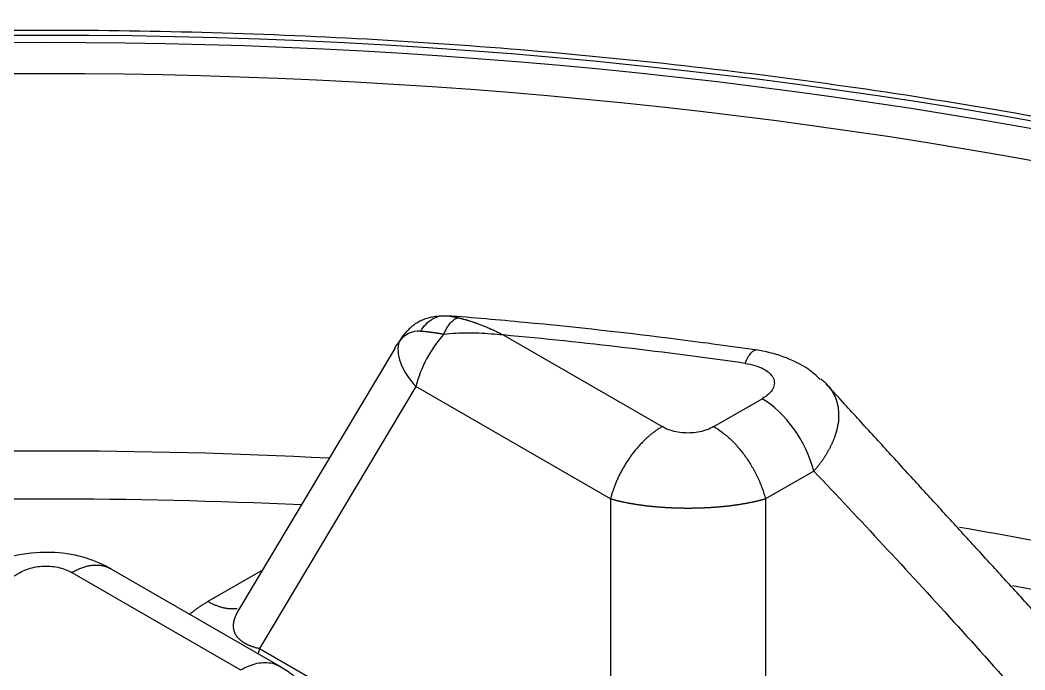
# Model space of a CAD drawing. Header units: millimetres. Extents: x -1286 to 291, y 5350 to 5880.
# Drawn here: x -764.51 to -738.37, y 5650.46 to 5667.37 of the extents above; entities that cross this region are included whole.
import ezdxf

# ---------------------------------------------------------------- set-up
doc = ezdxf.new("R2010")
doc.units = ezdxf.units.MM
doc.layers.add('粗实线层', color=7, linetype='Continuous', lineweight=35)

msp = doc.modelspace()

# ---------------------------------------------------------------- linework, layer by layer
at = {"layer": '粗实线层', "lineweight": 25}
for p, q in [((-751.943, 5659.177, 2078.952), (-747.811, 5656.792, 2078.952)), ((-754.767, 5658.827, 2078.952), (-758.844, 5651.99, 2078.952)), ((-754.219, 5657.833, 2078.952), (-758.282, 5651.02, 2078.952)), ((-749.155, 5654.909, 2078.952), (-754.219, 5657.833, 2078.952)), ((-746.467, 5656.792, 2078.952), (-745.211, 5657.517, 2078.952)), ((-743.867, 5655.634, 2078.952), (-745.123, 5654.909, 2078.952)), ((-749.155, 5654.909, 2078.952), (-749.155, 5645.751, 2078.952)), ((-745.123, 5654.909, 2078.952), (-745.123, 5645.751, 2078.952)), ((-768.903, 5650.462, 2078.952), (-764.511, 5652.997, 2078.952)), ((-763.167, 5652.997, 2078.952), (-758.775, 5650.462, 2078.952)), ((-757.706, 5650.524, 2078.952), (-762.186, 5653.111, 2078.952)), ((-758.206, 5653.061, 2078.952), (-759.626, 5652.241, 2078.952)), ((-758.282, 5651.02, 2078.952), (-749.155, 5645.751, 2078.952))]:
    msp.add_line(p, q, dxfattribs=at)
for centre, major_axis, ratio, start_param, end_param in [((-768.103, 5619.466, 2078.952), (-100.442, 0), 0.57735, 3.785475, 5.293246), ((-768.103, 5619.466, 2078.952), (101.531, 0), 0.57735, 5.605815, 8.437063), ((-768.103, 5619.233, 2078.952), (-100.141, 0), 0.57735, 3.887194, 5.293246), ((-768.103, 5617.393, 2078.952), (-100.022, 0), 0.57735, 3.458305, 5.293002), ((-763.839, 5617.004, 2078.952), (-86.224, 0), 0.57735, 3.928397, 5.496381), ((-763.839, 5616.564, 2078.952), (-85.581, 0), 0.57735, 3.942751, 5.482027), ((-753.566, 5657.675, 2078.952), (-0.878, 1.521), 0.57735, 5.933406, 6.554779), ((-753.762, 5658.539, 2078.952), (0.831, -0.566), 0.786568, 2.961012, 3.28682), ((-752.875, 5658.074, 2078.952), (1.005, 1.741), 0.57735, 1.23178, 2.024582), ((-763.839, 5616.184, 2078.952), (75.411, 0), 0.57735, 1.327244, 1.412379), ((-752.875, 5658.074, 2078.952), (1.726, -1.03), 0.519078, 3.246336, 4.174111), ((-745.211, 5655.876, 2078.952), (-1.005, 1.741), 0.57735, 4.258603, 5.497787), ((-763.839, 5607.835, 2078.952), (83.696, 0), 0.57735, 1.482658, 1.658934), ((-763.839, 5607.157, 2078.952), (82.706, 0), 0.57735, 1.490398, 1.651195), ((-763.839, 5607.835, 2078.952), (83.696, 0), 0.57735, 1.190736, 1.282911), ((-763.839, 5607.157, 2078.952), (82.706, 0), 0.57735, 1.206839, 1.26188)]:
    msp.add_ellipse(centre, major_axis=major_axis, ratio=ratio, start_param=start_param, end_param=end_param, dxfattribs=at)
msp.add_ellipse((-763.839, 5617.004, 2078.952), major_axis=(-86.564, 0), ratio=0.57735, dxfattribs=at)
for points, knots in [([(-676.121, 5644.649, 2078.952), (-676.697, 5645.353, 2078.952), (-677.992, 5646.855, 2078.952), (-680.168, 5649.105, 2078.952), (-682.624, 5651.4, 2078.952), (-685.26, 5653.627, 2078.952), (-688.069, 5655.782, 2078.952), (-691.044, 5657.86, 2078.952), (-694.18, 5659.857, 2078.952), (-697.469, 5661.768, 2078.952), (-700.906, 5663.59, 2078.952), (-704.482, 5665.319, 2078.952), (-708.19, 5666.951, 2078.952), (-712.023, 5668.484, 2078.952), (-715.973, 5669.913, 2078.952), (-720.03, 5671.237, 2078.952), (-724.188, 5672.452, 2078.952), (-728.436, 5673.555, 2078.952), (-732.767, 5674.546, 2078.952), (-737.172, 5675.42, 2078.952), (-741.64, 5676.178, 2078.952), (-746.164, 5676.817, 2078.952), (-750.733, 5677.336, 2078.952), (-755.338, 5677.734, 2078.952), (-759.969, 5678.01, 2078.952), (-764.618, 5678.163, 2078.952), (-769.273, 5678.194, 2078.952), (-773.927, 5678.101, 2078.952), (-778.568, 5677.886, 2078.952), (-783.187, 5677.549, 2078.952), (-787.775, 5677.09, 2078.952), (-792.322, 5676.511, 2078.952), (-796.819, 5675.812, 2078.952), (-801.257, 5674.995, 2078.952), (-805.625, 5674.062, 2078.952), (-809.916, 5673.015, 2078.952), (-814.12, 5671.855, 2078.952), (-818.226, 5670.583, 2078.952), (-821.582, 5669.439, 2078.952), (-823.54, 5668.696, 2078.952), (-824.194, 5668.441, 2078.952)], [0, 0, 0, 0, 0.023116, 0.049862, 0.076616, 0.103375, 0.130139, 0.156905, 0.183673, 0.210441, 0.237209, 0.263975, 0.290741, 0.317505, 0.344268, 0.371029, 0.397789, 0.424548, 0.451305, 0.478061, 0.504816, 0.53157, 0.558323, 0.585076, 0.611828, 0.63858, 0.665332, 0.692084, 0.718836, 0.745588, 0.77234, 0.799094, 0.825848, 0.852603, 0.879359, 0.906116, 0.932874, 0.959634, 0.986396, 1, 1, 1, 1]), ([(-681.13, 5632.515, 2078.952), (-681.332, 5632.889, 2078.952), (-681.995, 5634.054, 2078.952), (-683.298, 5635.973, 2078.952), (-685.046, 5638.261, 2078.952), (-686.996, 5640.494, 2078.952), (-689.131, 5642.669, 2078.952), (-691.449, 5644.779, 2078.952), (-693.944, 5646.82, 2078.952), (-696.61, 5648.786, 2078.952), (-699.439, 5650.673, 2078.952), (-702.425, 5652.476, 2078.952), (-705.561, 5654.191, 2078.952), (-708.838, 5655.813, 2078.952), (-712.249, 5657.339, 2078.952), (-715.786, 5658.765, 2078.952), (-719.439, 5660.088, 2078.952), (-723.199, 5661.305, 2078.952), (-727.059, 5662.412, 2078.952), (-731.007, 5663.408, 2078.952), (-735.035, 5664.289, 2078.952), (-739.133, 5665.054, 2078.952), (-743.291, 5665.701, 2078.952), (-747.499, 5666.228, 2078.952), (-751.747, 5666.635, 2078.952), (-756.023, 5666.919, 2078.952), (-760.319, 5667.081, 2078.952), (-764.623, 5667.12, 2078.952), (-768.925, 5667.036, 2078.952), (-773.215, 5666.83, 2078.952), (-777.483, 5666.501, 2078.952), (-781.717, 5666.05, 2078.952), (-785.907, 5665.479, 2078.952), (-790.045, 5664.789, 2078.952), (-794.118, 5663.982, 2078.952), (-798.118, 5663.058, 2078.952), (-802.035, 5662.022, 2078.952), (-805.86, 5660.875, 2078.952), (-809.582, 5659.619, 2078.952), (-813.194, 5658.258, 2078.952), (-816.685, 5656.795, 2078.952), (-820.049, 5655.233, 2078.952), (-822.936, 5653.751, 2078.952), (-824.679, 5652.779, 2078.952), (-825.376, 5652.376, 2078.952)], [0, 0, 0, 0, 0.01138, 0.035611, 0.059864, 0.084135, 0.108421, 0.132719, 0.157024, 0.181336, 0.20565, 0.229966, 0.254282, 0.278597, 0.302911, 0.327222, 0.351532, 0.375839, 0.400144, 0.424446, 0.448747, 0.473047, 0.497345, 0.521641, 0.545937, 0.570232, 0.594526, 0.61882, 0.643114, 0.667408, 0.691703, 0.715998, 0.740295, 0.764592, 0.788891, 0.813192, 0.837495, 0.8618, 0.886107, 0.910417, 0.934729, 0.959044, 0.983362, 1, 1, 1, 1]), ([(-754.09, 5659.278, 2078.952), (-754.05, 5659.346, 2078.952), (-754.003, 5659.408, 2078.952), (-753.9, 5659.514, 2078.952), (-753.843, 5659.559, 2078.952), (-753.727, 5659.626, 2078.952), (-753.668, 5659.649, 2078.952), (-753.607, 5659.664, 2078.952)], [0, 0, 0, 0, 0.340853, 0.340853, 0.681706, 0.681706, 1, 1, 1, 1]), ([(-745.321, 5658.779, 2078.952), (-746.013, 5658.879, 2078.952), (-748.023, 5659.151, 2078.952), (-750.722, 5659.45, 2078.952), (-752.732, 5659.625, 2078.952), (-753.407, 5659.679, 2078.952)], [0, 0, 0, 0, 0.259628, 0.751831, 1, 1, 1, 1]), ([(-753.399, 5659.677, 2078.952), (-753.397, 5659.677, 2078.952), (-753.392, 5659.677, 2078.952), (-753.385, 5659.677, 2078.952), (-753.377, 5659.677, 2078.952), (-753.37, 5659.676, 2078.952), (-753.362, 5659.675, 2078.952), (-753.354, 5659.675, 2078.952), (-753.347, 5659.674, 2078.952), (-753.339, 5659.673, 2078.952), (-753.331, 5659.672, 2078.952), (-753.323, 5659.67, 2078.952), (-753.317, 5659.669, 2078.952), (-753.314, 5659.669, 2078.952), (-753.314, 5659.669, 2078.952)], [0, 0, 0, 0, 0.095559, 0.189972, 0.283246, 0.375391, 0.466414, 0.556325, 0.645132, 0.732845, 0.819474, 0.90503, 0.989522, 1, 1, 1, 1]), ([(-753.314, 5659.669, 2078.952), (-753.312, 5659.668, 2078.952), (-753.307, 5659.668, 2078.952), (-753.299, 5659.666, 2078.952), (-753.291, 5659.664, 2078.952), (-753.282, 5659.663, 2078.952), (-753.274, 5659.661, 2078.952), (-753.266, 5659.659, 2078.952), (-753.257, 5659.657, 2078.952), (-753.249, 5659.655, 2078.952), (-753.24, 5659.653, 2078.952), (-753.231, 5659.651, 2078.952), (-753.223, 5659.649, 2078.952), (-753.214, 5659.647, 2078.952), (-753.205, 5659.645, 2078.952), (-753.196, 5659.643, 2078.952), (-753.187, 5659.641, 2078.952), (-753.178, 5659.639, 2078.952), (-753.168, 5659.637, 2078.952), (-753.159, 5659.634, 2078.952), (-753.15, 5659.632, 2078.952), (-753.14, 5659.63, 2078.952), (-753.131, 5659.628, 2078.952), (-753.124, 5659.626, 2078.952), (-753.121, 5659.626, 2078.952)], [0, 0, 0, 0, 0.045402, 0.096676, 0.147311, 0.197312, 0.24669, 0.295451, 0.343604, 0.391159, 0.438125, 0.484512, 0.530328, 0.575586, 0.620296, 0.664468, 0.708115, 0.751248, 0.793881, 0.836026, 0.877696, 0.918905, 0.959668, 1, 1, 1, 1]), ([(-753.489, 5659.2, 2078.952), (-753.464, 5659.258, 2078.952), (-753.437, 5659.312, 2078.952), (-753.378, 5659.409, 2078.952), (-753.347, 5659.453, 2078.952), (-753.283, 5659.526, 2078.952), (-753.25, 5659.556, 2078.952), (-753.185, 5659.602, 2078.952), (-753.152, 5659.617, 2078.952), (-753.121, 5659.626, 2078.952)], [0, 0, 0, 0, 0.25, 0.25, 0.5, 0.5, 0.75, 0.75, 1, 1, 1, 1]), ([(-753.121, 5659.626, 2078.952), (-753.112, 5659.624, 2078.952), (-753.094, 5659.619, 2078.952), (-753.067, 5659.613, 2078.952), (-753.039, 5659.606, 2078.952), (-753.011, 5659.599, 2078.952), (-752.982, 5659.591, 2078.952), (-752.953, 5659.584, 2078.952), (-752.924, 5659.576, 2078.952), (-752.895, 5659.567, 2078.952), (-752.865, 5659.558, 2078.952), (-752.834, 5659.549, 2078.952), (-752.804, 5659.54, 2078.952), (-752.773, 5659.53, 2078.952), (-752.742, 5659.519, 2078.952), (-752.71, 5659.509, 2078.952), (-752.678, 5659.498, 2078.952), (-752.646, 5659.486, 2078.952), (-752.61, 5659.474, 2078.952), (-752.571, 5659.459, 2078.952), (-752.528, 5659.443, 2078.952), (-752.483, 5659.425, 2078.952), (-752.436, 5659.406, 2078.952), (-752.388, 5659.387, 2078.952), (-752.338, 5659.365, 2078.952), (-752.286, 5659.343, 2078.952), (-752.233, 5659.319, 2078.952), (-752.178, 5659.294, 2078.952), (-752.122, 5659.267, 2078.952), (-752.064, 5659.238, 2078.952), (-752.004, 5659.209, 2078.952), (-751.963, 5659.188, 2078.952), (-751.943, 5659.177, 2078.952)], [0, 0, 0, 0, 0.023435, 0.047136, 0.071103, 0.095336, 0.119834, 0.144599, 0.16963, 0.194927, 0.220489, 0.246317, 0.272411, 0.298771, 0.325396, 0.352287, 0.379444, 0.406866, 0.434553, 0.469774, 0.506379, 0.544366, 0.583735, 0.624484, 0.666612, 0.710118, 0.755, 0.801256, 0.848886, 0.897888, 0.94826, 1, 1, 1, 1]), ([(-754.091, 5659.278, 2078.952), (-754.086, 5659.278, 2078.952), (-754.076, 5659.277, 2078.952), (-754.062, 5659.277, 2078.952), (-754.048, 5659.276, 2078.952), (-754.034, 5659.275, 2078.952), (-754.021, 5659.274, 2078.952), (-754.007, 5659.273, 2078.952), (-753.994, 5659.272, 2078.952), (-753.981, 5659.27, 2078.952), (-753.969, 5659.269, 2078.952), (-753.956, 5659.268, 2078.952), (-753.944, 5659.267, 2078.952), (-753.933, 5659.265, 2078.952), (-753.921, 5659.264, 2078.952), (-753.91, 5659.263, 2078.952), (-753.899, 5659.262, 2078.952), (-753.888, 5659.26, 2078.952), (-753.878, 5659.259, 2078.952), (-753.868, 5659.258, 2078.952), (-753.859, 5659.257, 2078.952), (-753.849, 5659.256, 2078.952), (-753.841, 5659.254, 2078.952), (-753.832, 5659.253, 2078.952), (-753.824, 5659.252, 2078.952), (-753.816, 5659.251, 2078.952), (-753.809, 5659.25, 2078.952), (-753.802, 5659.25, 2078.952), (-753.796, 5659.249, 2078.952), (-753.79, 5659.248, 2078.952), (-753.784, 5659.247, 2078.952), (-753.779, 5659.246, 2078.952), (-753.774, 5659.246, 2078.952), (-753.77, 5659.245, 2078.952), (-753.766, 5659.245, 2078.952), (-753.763, 5659.244, 2078.952), (-753.753, 5659.243, 2078.952), (-753.737, 5659.24, 2078.952), (-753.713, 5659.237, 2078.952), (-753.689, 5659.233, 2078.952), (-753.664, 5659.229, 2078.952), (-753.637, 5659.224, 2078.952), (-753.61, 5659.22, 2078.952), (-753.581, 5659.215, 2078.952), (-753.552, 5659.21, 2078.952), (-753.521, 5659.205, 2078.952), (-753.5, 5659.202, 2078.952), (-753.489, 5659.2, 2078.952)], [0, 0, 0, 0, 0.028299, 0.055953, 0.082958, 0.109312, 0.135012, 0.160055, 0.184439, 0.208159, 0.231213, 0.253599, 0.275313, 0.296351, 0.316712, 0.336391, 0.355387, 0.373695, 0.391313, 0.408238, 0.424465, 0.439993, 0.454817, 0.468936, 0.482348, 0.495049, 0.507037, 0.518312, 0.528869, 0.538709, 0.547829, 0.556228, 0.563904, 0.570856, 0.577083, 0.582584, 0.587359, 0.623631, 0.660975, 0.699404, 0.738929, 0.779567, 0.821335, 0.864254, 0.908342, 0.953593, 1, 1, 1, 1]), ([(-753.489, 5659.2, 2078.952), (-753.384, 5659.212, 2078.952), (-753.082, 5659.235, 2078.952), (-752.566, 5659.237, 2078.952), (-752.155, 5659.203, 2078.952), (-751.943, 5659.177, 2078.952)], [0, 0, 0, 0, 0.207969, 0.591554, 1, 1, 1, 1]), ([(-745.654, 5658.437, 2078.952), (-745.629, 5658.496, 2078.952), (-745.604, 5658.547, 2078.952), (-745.554, 5658.636, 2078.952), (-745.53, 5658.673, 2078.952), (-745.482, 5658.732, 2078.952), (-745.459, 5658.754, 2078.952), (-745.414, 5658.782, 2078.952), (-745.393, 5658.788, 2078.952), (-745.371, 5658.786, 2078.952), (-745.37, 5658.786, 2078.952), (-745.369, 5658.786, 2078.952)], [0, 0, 0, 0, 0.246176, 0.246176, 0.492353, 0.492353, 0.738529, 0.738529, 0.984705, 0.984705, 1, 1, 1, 1]), ([(-743.704, 5658.02, 2078.952), (-743.794, 5658.114, 2078.952), (-744.069, 5658.359, 2078.952), (-744.655, 5658.63, 2078.952), (-745.125, 5658.752, 2078.952), (-745.368, 5658.786, 2078.952)], [0, 0, 0, 0, 0.214556, 0.616082, 1, 1, 1, 1]), ([(-743.542, 5657.91, 2078.952), (-743.525, 5657.893, 2078.952), (-743.476, 5657.838, 2078.952), (-743.403, 5657.74, 2078.952), (-743.32, 5657.593, 2078.952), (-743.252, 5657.409, 2078.952), (-743.216, 5657.183, 2078.952), (-743.22, 5656.939, 2078.952), (-743.254, 5656.76, 2078.952), (-743.282, 5656.655, 2078.952), (-743.29, 5656.63, 2078.952), (-743.298, 5656.603, 2078.952), (-743.306, 5656.576, 2078.952), (-743.316, 5656.549, 2078.952), (-743.325, 5656.521, 2078.952), (-743.336, 5656.493, 2078.952), (-743.347, 5656.464, 2078.952), (-743.359, 5656.435, 2078.952), (-743.371, 5656.405, 2078.952), (-743.384, 5656.375, 2078.952), (-743.398, 5656.344, 2078.952), (-743.413, 5656.313, 2078.952), (-743.428, 5656.282, 2078.952), (-743.444, 5656.25, 2078.952), (-743.461, 5656.218, 2078.952), (-743.479, 5656.185, 2078.952), (-743.497, 5656.153, 2078.952), (-743.516, 5656.119, 2078.952), (-743.536, 5656.086, 2078.952), (-743.557, 5656.052, 2078.952), (-743.578, 5656.018, 2078.952), (-743.6, 5655.984, 2078.952), (-743.623, 5655.949, 2078.952), (-743.647, 5655.915, 2078.952), (-743.672, 5655.88, 2078.952), (-743.697, 5655.845, 2078.952), (-743.724, 5655.81, 2078.952), (-743.751, 5655.775, 2078.952), (-743.779, 5655.74, 2078.952), (-743.807, 5655.705, 2078.952), (-743.837, 5655.669, 2078.952), (-743.857, 5655.646, 2078.952), (-743.867, 5655.634, 2078.952)], [0, 0, 0, 0, 0.032725, 0.100199, 0.16636, 0.265964, 0.368369, 0.472835, 0.578534, 0.588781, 0.59922, 0.609849, 0.620664, 0.631664, 0.642845, 0.654205, 0.66574, 0.677446, 0.689322, 0.701363, 0.713566, 0.725927, 0.738443, 0.75111, 0.763923, 0.776879, 0.789974, 0.803203, 0.816562, 0.830048, 0.843654, 0.857378, 0.871213, 0.885157, 0.899203, 0.913347, 0.927585, 0.941911, 0.95632, 0.970808, 0.98537, 1, 1, 1, 1]), ([(-743.684, 5658.037, 2078.952), (-743.655, 5658.014, 2078.952), (-743.606, 5657.973, 2078.952), (-743.561, 5657.93, 2078.952), (-743.542, 5657.91, 2078.952)], [0, 0, 0, 0, 0.572539, 1, 1, 1, 1]), ([(-746.467, 5656.792, 2078.952), (-746.394, 5656.749, 2078.952), (-746.321, 5656.7, 2078.952), (-746.176, 5656.591, 2078.952), (-746.104, 5656.53, 2078.952), (-745.964, 5656.397, 2078.952), (-745.896, 5656.326, 2078.952), (-745.765, 5656.174, 2078.952), (-745.702, 5656.094, 2078.952), (-745.582, 5655.926, 2078.952), (-745.526, 5655.839, 2078.952), (-745.421, 5655.66, 2078.952), (-745.372, 5655.568, 2078.952), (-745.285, 5655.382, 2078.952), (-745.245, 5655.287, 2078.952), (-745.177, 5655.098, 2078.952), (-745.147, 5655.003, 2078.952), (-745.123, 5654.909, 2078.952)], [0, 0, 0, 0, 0.125, 0.125, 0.25, 0.25, 0.375, 0.375, 0.5, 0.5, 0.625, 0.625, 0.75, 0.75, 0.875, 0.875, 1, 1, 1, 1]), ([(-745.123, 5654.909, 2078.952), (-745.13, 5654.907, 2078.952), (-745.144, 5654.903, 2078.952), (-745.165, 5654.897, 2078.952), (-745.185, 5654.892, 2078.952), (-745.206, 5654.886, 2078.952), (-745.227, 5654.88, 2078.952), (-745.249, 5654.875, 2078.952), (-745.27, 5654.869, 2078.952), (-745.292, 5654.864, 2078.952), (-745.313, 5654.859, 2078.952), (-745.335, 5654.853, 2078.952), (-745.357, 5654.848, 2078.952), (-745.379, 5654.843, 2078.952), (-745.402, 5654.838, 2078.952), (-745.424, 5654.833, 2078.952), (-745.447, 5654.828, 2078.952), (-745.47, 5654.823, 2078.952), (-745.493, 5654.818, 2078.952), (-745.516, 5654.814, 2078.952), (-745.539, 5654.809, 2078.952), (-745.562, 5654.805, 2078.952), (-745.585, 5654.8, 2078.952), (-745.609, 5654.796, 2078.952), (-745.633, 5654.791, 2078.952), (-745.656, 5654.787, 2078.952), (-745.68, 5654.783, 2078.952), (-745.704, 5654.779, 2078.952), (-745.729, 5654.775, 2078.952), (-745.753, 5654.771, 2078.952), (-745.777, 5654.767, 2078.952), (-745.802, 5654.763, 2078.952), (-745.826, 5654.759, 2078.952), (-745.851, 5654.755, 2078.952), (-745.876, 5654.752, 2078.952), (-745.901, 5654.748, 2078.952), (-745.926, 5654.745, 2078.952), (-745.951, 5654.741, 2078.952), (-745.976, 5654.738, 2078.952), (-746.002, 5654.735, 2078.952), (-746.027, 5654.731, 2078.952), (-746.053, 5654.728, 2078.952), (-746.078, 5654.725, 2078.952), (-746.104, 5654.722, 2078.952), (-746.13, 5654.719, 2078.952), (-746.156, 5654.717, 2078.952), (-746.182, 5654.714, 2078.952), (-746.208, 5654.711, 2078.952), (-746.234, 5654.709, 2078.952), (-746.26, 5654.706, 2078.952), (-746.286, 5654.704, 2078.952), (-746.313, 5654.701, 2078.952), (-746.339, 5654.699, 2078.952), (-746.365, 5654.697, 2078.952), (-746.392, 5654.695, 2078.952), (-746.419, 5654.693, 2078.952), (-746.445, 5654.691, 2078.952), (-746.472, 5654.689, 2078.952), (-746.499, 5654.687, 2078.952), (-746.525, 5654.685, 2078.952), (-746.552, 5654.683, 2078.952), (-746.579, 5654.682, 2078.952), (-746.606, 5654.68, 2078.952), (-746.633, 5654.679, 2078.952), (-746.66, 5654.677, 2078.952), (-746.687, 5654.676, 2078.952), (-746.715, 5654.675, 2078.952), (-746.742, 5654.674, 2078.952), (-746.769, 5654.673, 2078.952), (-746.796, 5654.672, 2078.952), (-746.823, 5654.671, 2078.952), (-746.851, 5654.67, 2078.952), (-746.878, 5654.669, 2078.952), (-746.905, 5654.668, 2078.952), (-746.933, 5654.668, 2078.952), (-746.96, 5654.667, 2078.952), (-746.987, 5654.667, 2078.952), (-747.015, 5654.666, 2078.952), (-747.042, 5654.666, 2078.952), (-747.07, 5654.666, 2078.952), (-747.097, 5654.666, 2078.952), (-747.125, 5654.666, 2078.952), (-747.152, 5654.666, 2078.952), (-747.179, 5654.666, 2078.952), (-747.207, 5654.666, 2078.952), (-747.234, 5654.666, 2078.952), (-747.262, 5654.666, 2078.952), (-747.289, 5654.667, 2078.952), (-747.316, 5654.667, 2078.952), (-747.344, 5654.668, 2078.952), (-747.371, 5654.668, 2078.952), (-747.398, 5654.669, 2078.952), (-747.426, 5654.67, 2078.952), (-747.453, 5654.671, 2078.952), (-747.48, 5654.672, 2078.952), (-747.508, 5654.673, 2078.952), (-747.535, 5654.674, 2078.952), (-747.562, 5654.675, 2078.952), (-747.589, 5654.676, 2078.952), (-747.616, 5654.677, 2078.952), (-747.643, 5654.679, 2078.952), (-747.67, 5654.68, 2078.952), (-747.697, 5654.682, 2078.952), (-747.724, 5654.683, 2078.952), (-747.751, 5654.685, 2078.952), (-747.778, 5654.687, 2078.952), (-747.805, 5654.689, 2078.952), (-747.831, 5654.69, 2078.952), (-747.858, 5654.692, 2078.952), (-747.885, 5654.695, 2078.952), (-747.911, 5654.697, 2078.952), (-747.938, 5654.699, 2078.952), (-747.964, 5654.701, 2078.952), (-747.991, 5654.704, 2078.952), (-748.017, 5654.706, 2078.952), (-748.043, 5654.709, 2078.952), (-748.069, 5654.711, 2078.952), (-748.095, 5654.714, 2078.952), (-748.121, 5654.717, 2078.952), (-748.147, 5654.719, 2078.952), (-748.173, 5654.722, 2078.952), (-748.199, 5654.725, 2078.952), (-748.224, 5654.728, 2078.952), (-748.25, 5654.731, 2078.952), (-748.275, 5654.735, 2078.952), (-748.301, 5654.738, 2078.952), (-748.326, 5654.741, 2078.952), (-748.351, 5654.745, 2078.952), (-748.376, 5654.748, 2078.952), (-748.401, 5654.752, 2078.952), (-748.426, 5654.755, 2078.952), (-748.451, 5654.759, 2078.952), (-748.476, 5654.763, 2078.952), (-748.5, 5654.767, 2078.952), (-748.525, 5654.77, 2078.952), (-748.549, 5654.774, 2078.952), (-748.573, 5654.779, 2078.952), (-748.597, 5654.783, 2078.952), (-748.621, 5654.787, 2078.952), (-748.645, 5654.791, 2078.952), (-748.669, 5654.796, 2078.952), (-748.692, 5654.8, 2078.952), (-748.716, 5654.804, 2078.952), (-748.739, 5654.809, 2078.952), (-748.762, 5654.814, 2078.952), (-748.785, 5654.818, 2078.952), (-748.808, 5654.823, 2078.952), (-748.831, 5654.828, 2078.952), (-748.854, 5654.833, 2078.952), (-748.876, 5654.838, 2078.952), (-748.899, 5654.843, 2078.952), (-748.921, 5654.848, 2078.952), (-748.943, 5654.853, 2078.952), (-748.965, 5654.859, 2078.952), (-748.987, 5654.864, 2078.952), (-749.008, 5654.869, 2078.952), (-749.03, 5654.875, 2078.952), (-749.051, 5654.88, 2078.952), (-749.072, 5654.886, 2078.952), (-749.093, 5654.892, 2078.952), (-749.114, 5654.897, 2078.952), (-749.135, 5654.903, 2078.952), (-749.148, 5654.907, 2078.952), (-749.155, 5654.909, 2078.952)], [0, 0, 0, 0, 0.006229, 0.012458, 0.018686, 0.024913, 0.031139, 0.037364, 0.043589, 0.049813, 0.056036, 0.062258, 0.06848, 0.074701, 0.080921, 0.087141, 0.09336, 0.099578, 0.105795, 0.112012, 0.118229, 0.124444, 0.130659, 0.136874, 0.143088, 0.149301, 0.155514, 0.161726, 0.167937, 0.174148, 0.180359, 0.186569, 0.192778, 0.198988, 0.205196, 0.211404, 0.217612, 0.223819, 0.230026, 0.236232, 0.242438, 0.248644, 0.254849, 0.261054, 0.267258, 0.273462, 0.279666, 0.285869, 0.292072, 0.298275, 0.304478, 0.31068, 0.316882, 0.323083, 0.329285, 0.335486, 0.341687, 0.347888, 0.354088, 0.360289, 0.366489, 0.372689, 0.378888, 0.385088, 0.391288, 0.397487, 0.403686, 0.409886, 0.416085, 0.422284, 0.428483, 0.434681, 0.44088, 0.447079, 0.453278, 0.459477, 0.465675, 0.471874, 0.478073, 0.484272, 0.49047, 0.496669, 0.502868, 0.509067, 0.515267, 0.521466, 0.527665, 0.533865, 0.540064, 0.546264, 0.552464, 0.558664, 0.564864, 0.571065, 0.577265, 0.583466, 0.589667, 0.595869, 0.60207, 0.608272, 0.614474, 0.620676, 0.626879, 0.633082, 0.639285, 0.645489, 0.651693, 0.657897, 0.664102, 0.670307, 0.676512, 0.682718, 0.688924, 0.695131, 0.701338, 0.707546, 0.713754, 0.719962, 0.726171, 0.73238, 0.73859, 0.7448, 0.751011, 0.757223, 0.763435, 0.769647, 0.77586, 0.782074, 0.788288, 0.794503, 0.800718, 0.806934, 0.813151, 0.819368, 0.825586, 0.831805, 0.838024, 0.844244, 0.850465, 0.856686, 0.862909, 0.869131, 0.875355, 0.881579, 0.887804, 0.89403, 0.900257, 0.906484, 0.912713, 0.918942, 0.925172, 0.931403, 0.937634, 0.943867, 0.9501, 0.956334, 0.96257, 0.968806, 0.975043, 0.981281, 0.987519, 0.993759, 1, 1, 1, 1]), ([(-762.136, 5653.082, 2078.952), (-762.339, 5653.2, 2078.952), (-762.797, 5653.402, 2078.952), (-763.643, 5653.555, 2078.952), (-764.449, 5653.497, 2078.952), (-765.095, 5653.31, 2078.952), (-765.397, 5653.167, 2078.952), (-765.543, 5653.082, 2078.952)], [0, 0, 0, 0, 0.20404, 0.436738, 0.701679, 0.846878, 1, 1, 1, 1]), ([(-758.846, 5651.987, 2078.952), (-758.849, 5651.983, 2078.952), (-758.854, 5651.974, 2078.952), (-758.861, 5651.962, 2078.952), (-758.868, 5651.949, 2078.952), (-758.875, 5651.936, 2078.952), (-758.881, 5651.923, 2078.952), (-758.888, 5651.911, 2078.952), (-758.894, 5651.898, 2078.952), (-758.9, 5651.886, 2078.952), (-758.905, 5651.873, 2078.952), (-758.911, 5651.861, 2078.952), (-758.916, 5651.849, 2078.952), (-758.921, 5651.836, 2078.952), (-758.925, 5651.824, 2078.952), (-758.93, 5651.812, 2078.952), (-758.934, 5651.8, 2078.952), (-758.938, 5651.788, 2078.952), (-758.942, 5651.776, 2078.952), (-758.945, 5651.764, 2078.952), (-758.948, 5651.753, 2078.952), (-758.951, 5651.741, 2078.952), (-758.954, 5651.729, 2078.952), (-758.956, 5651.718, 2078.952), (-758.959, 5651.706, 2078.952), (-758.961, 5651.695, 2078.952), (-758.962, 5651.684, 2078.952), (-758.964, 5651.672, 2078.952), (-758.965, 5651.661, 2078.952), (-758.966, 5651.65, 2078.952), (-758.967, 5651.639, 2078.952), (-758.968, 5651.628, 2078.952), (-758.968, 5651.618, 2078.952), (-758.968, 5651.604, 2078.952), (-758.968, 5651.587, 2078.952), (-758.967, 5651.567, 2078.952), (-758.964, 5651.548, 2078.952), (-758.962, 5651.529, 2078.952), (-758.958, 5651.509, 2078.952), (-758.953, 5651.491, 2078.952), (-758.948, 5651.472, 2078.952), (-758.942, 5651.454, 2078.952), (-758.935, 5651.435, 2078.952), (-758.927, 5651.417, 2078.952), (-758.918, 5651.4, 2078.952), (-758.908, 5651.382, 2078.952), (-758.898, 5651.365, 2078.952), (-758.886, 5651.348, 2078.952), (-758.874, 5651.331, 2078.952), (-758.861, 5651.315, 2078.952), (-758.847, 5651.299, 2078.952), (-758.832, 5651.283, 2078.952), (-758.816, 5651.267, 2078.952), (-758.8, 5651.252, 2078.952), (-758.782, 5651.237, 2078.952), (-758.764, 5651.222, 2078.952), (-758.744, 5651.208, 2078.952), (-758.724, 5651.194, 2078.952), (-758.703, 5651.18, 2078.952), (-758.681, 5651.166, 2078.952), (-758.659, 5651.153, 2078.952), (-758.635, 5651.141, 2078.952), (-758.61, 5651.128, 2078.952), (-758.585, 5651.117, 2078.952), (-758.558, 5651.105, 2078.952), (-758.531, 5651.094, 2078.952), (-758.503, 5651.083, 2078.952), (-758.474, 5651.073, 2078.952), (-758.444, 5651.063, 2078.952), (-758.414, 5651.053, 2078.952), (-758.382, 5651.044, 2078.952), (-758.35, 5651.036, 2078.952), (-758.316, 5651.028, 2078.952), (-758.294, 5651.023, 2078.952), (-758.282, 5651.02, 2078.952)], [0, 0, 0, 0, 0.00868, 0.017877, 0.027038, 0.036164, 0.045255, 0.054312, 0.063336, 0.072327, 0.081286, 0.090213, 0.09911, 0.107977, 0.116815, 0.125624, 0.134405, 0.143158, 0.151886, 0.160587, 0.169263, 0.177915, 0.186544, 0.195149, 0.203733, 0.212295, 0.220837, 0.229359, 0.237861, 0.246346, 0.254813, 0.263264, 0.271698, 0.280118, 0.295913, 0.311763, 0.327674, 0.343652, 0.3597, 0.375825, 0.39203, 0.408322, 0.424705, 0.441183, 0.457762, 0.474445, 0.491238, 0.508145, 0.525169, 0.542317, 0.55959, 0.576994, 0.594533, 0.61221, 0.630029, 0.647994, 0.666109, 0.684376, 0.7028, 0.721384, 0.74013, 0.759043, 0.778125, 0.797379, 0.816808, 0.836416, 0.856204, 0.876175, 0.896333, 0.91668, 0.937217, 0.957948, 0.978875, 1, 1, 1, 1]), ([(-758.775, 5650.462, 2078.952), (-758.702, 5650.504, 2078.952), (-758.628, 5650.54, 2078.952), (-758.483, 5650.597, 2078.952), (-758.412, 5650.619, 2078.952), (-758.272, 5650.648, 2078.952), (-758.204, 5650.655, 2078.952), (-758.073, 5650.655, 2078.952), (-758.01, 5650.648, 2078.952), (-757.89, 5650.618, 2078.952), (-757.834, 5650.596, 2078.952), (-757.776, 5650.564, 2078.952), (-757.77, 5650.561, 2078.952), (-757.765, 5650.558, 2078.952)], [0, 0, 0, 0, 0.195853, 0.195853, 0.391706, 0.391706, 0.587559, 0.587559, 0.783411, 0.783411, 0.979264, 0.979264, 1, 1, 1, 1]), ([(-756.862, 5649.705, 2078.952), (-756.868, 5649.716, 2078.952), (-756.94, 5649.846, 2078.952), (-757.136, 5650.067, 2078.952), (-757.441, 5650.352, 2078.952), (-757.67, 5650.504, 2078.952), (-757.788, 5650.571, 2078.952)], [0, 0, 0, 0, 0.030884, 0.365978, 0.689663, 1, 1, 1, 1])]:
    msp.add_open_spline(points, degree=3, knots=knots, dxfattribs=at)
for points, degree in [([(-753.608, 5659.663, 2078.952), (-754.159, 5659.634, 2078.952), (-754.5, 5659.213, 2078.952)], 2), ([(-753.318, 5659.67, 2078.952), (-753.614, 5659.663, 2078.952)], 1), ([(-754.766, 5658.829, 2078.952), (-754.736, 5658.879, 2078.952), (-754.705, 5658.927, 2078.952), (-754.673, 5658.973, 2078.952)], 3), ([(-754.673, 5658.973, 2078.952), (-754.668, 5658.979, 2078.952), (-754.659, 5658.991, 2078.952), (-754.652, 5659, 2078.952), (-754.648, 5659.005, 2078.952)], 3), ([(-745.654, 5658.437, 2078.952), (-745.56, 5658.424, 2078.952), (-745.389, 5658.387, 2078.952), (-745.171, 5658.3, 2078.952), (-745.009, 5658.19, 2078.952), (-744.911, 5658.061, 2078.952), (-744.88, 5657.921, 2078.952), (-744.92, 5657.778, 2078.952), (-745.029, 5657.639, 2078.952), (-745.143, 5657.556, 2078.952), (-745.211, 5657.517, 2078.952)], 3), ([(-737.37, 5651.144, 2078.952), (-743.548, 5657.908, 2078.952)], 1), ([(-746.467, 5656.792, 2078.952), (-746.52, 5656.761, 2078.952), (-746.634, 5656.709, 2078.952), (-746.827, 5656.653, 2078.952), (-747.034, 5656.625, 2078.952), (-747.245, 5656.625, 2078.952), (-747.451, 5656.653, 2078.952), (-747.645, 5656.709, 2078.952), (-747.758, 5656.761, 2078.952), (-747.811, 5656.792, 2078.952)], 3), ([(-743.867, 5655.634, 2078.952), (-743.268, 5655.005, 2078.952), (-742.062, 5653.722, 2078.952), (-740.233, 5651.728, 2078.952), (-738.997, 5650.349, 2078.952), (-738.375, 5649.647, 2078.952)], 3), ([(-764.511, 5652.997, 2078.952), (-764.458, 5653.028, 2078.952), (-764.345, 5653.081, 2078.952), (-764.151, 5653.136, 2078.952), (-763.945, 5653.164, 2078.952), (-763.734, 5653.164, 2078.952), (-763.527, 5653.136, 2078.952), (-763.334, 5653.081, 2078.952), (-763.22, 5653.028, 2078.952), (-763.167, 5652.997, 2078.952)], 3), ([(-760.112, 5651.902, 2078.952), (-759.899, 5652.083, 2078.952), (-759.626, 5652.241, 2078.952)], 2), ([(-758.282, 5651.02, 2078.952), (-758.294, 5650.975, 2078.952), (-758.306, 5650.931, 2078.952), (-758.32, 5650.885, 2078.952)], 3)]:
    msp.add_open_spline(points, degree=degree, dxfattribs=at)
for points, weights in [([(-747.811, 5656.792, 2078.952), (-748.439, 5656.429, 2078.952), (-748.951, 5655.713, 2078.952), (-749.155, 5654.909, 2078.952)], [1.10246419878, 0.965844578078, 0.965845267075, 1.10246626578]), ([(-763.167, 5652.997, 2078.952), (-762.791, 5653.215, 2078.952), (-762.437, 5653.255, 2078.952), (-762.162, 5653.097, 2078.952)], [1.10246419878, 1.01640873829, 0.984559105551, 1.00691530058]), ([(-758.862, 5652.057, 2078.952), (-759.096, 5652.02, 2078.952), (-759.358, 5652.086, 2078.952), (-759.626, 5652.241, 2078.952)], [1.00068289737, 1.00580465664, 1.03973647486, 1.10247835203])]:
    msp.add_rational_spline(points, weights, degree=3, dxfattribs=at)

doc.saveas('drawing.dxf')
